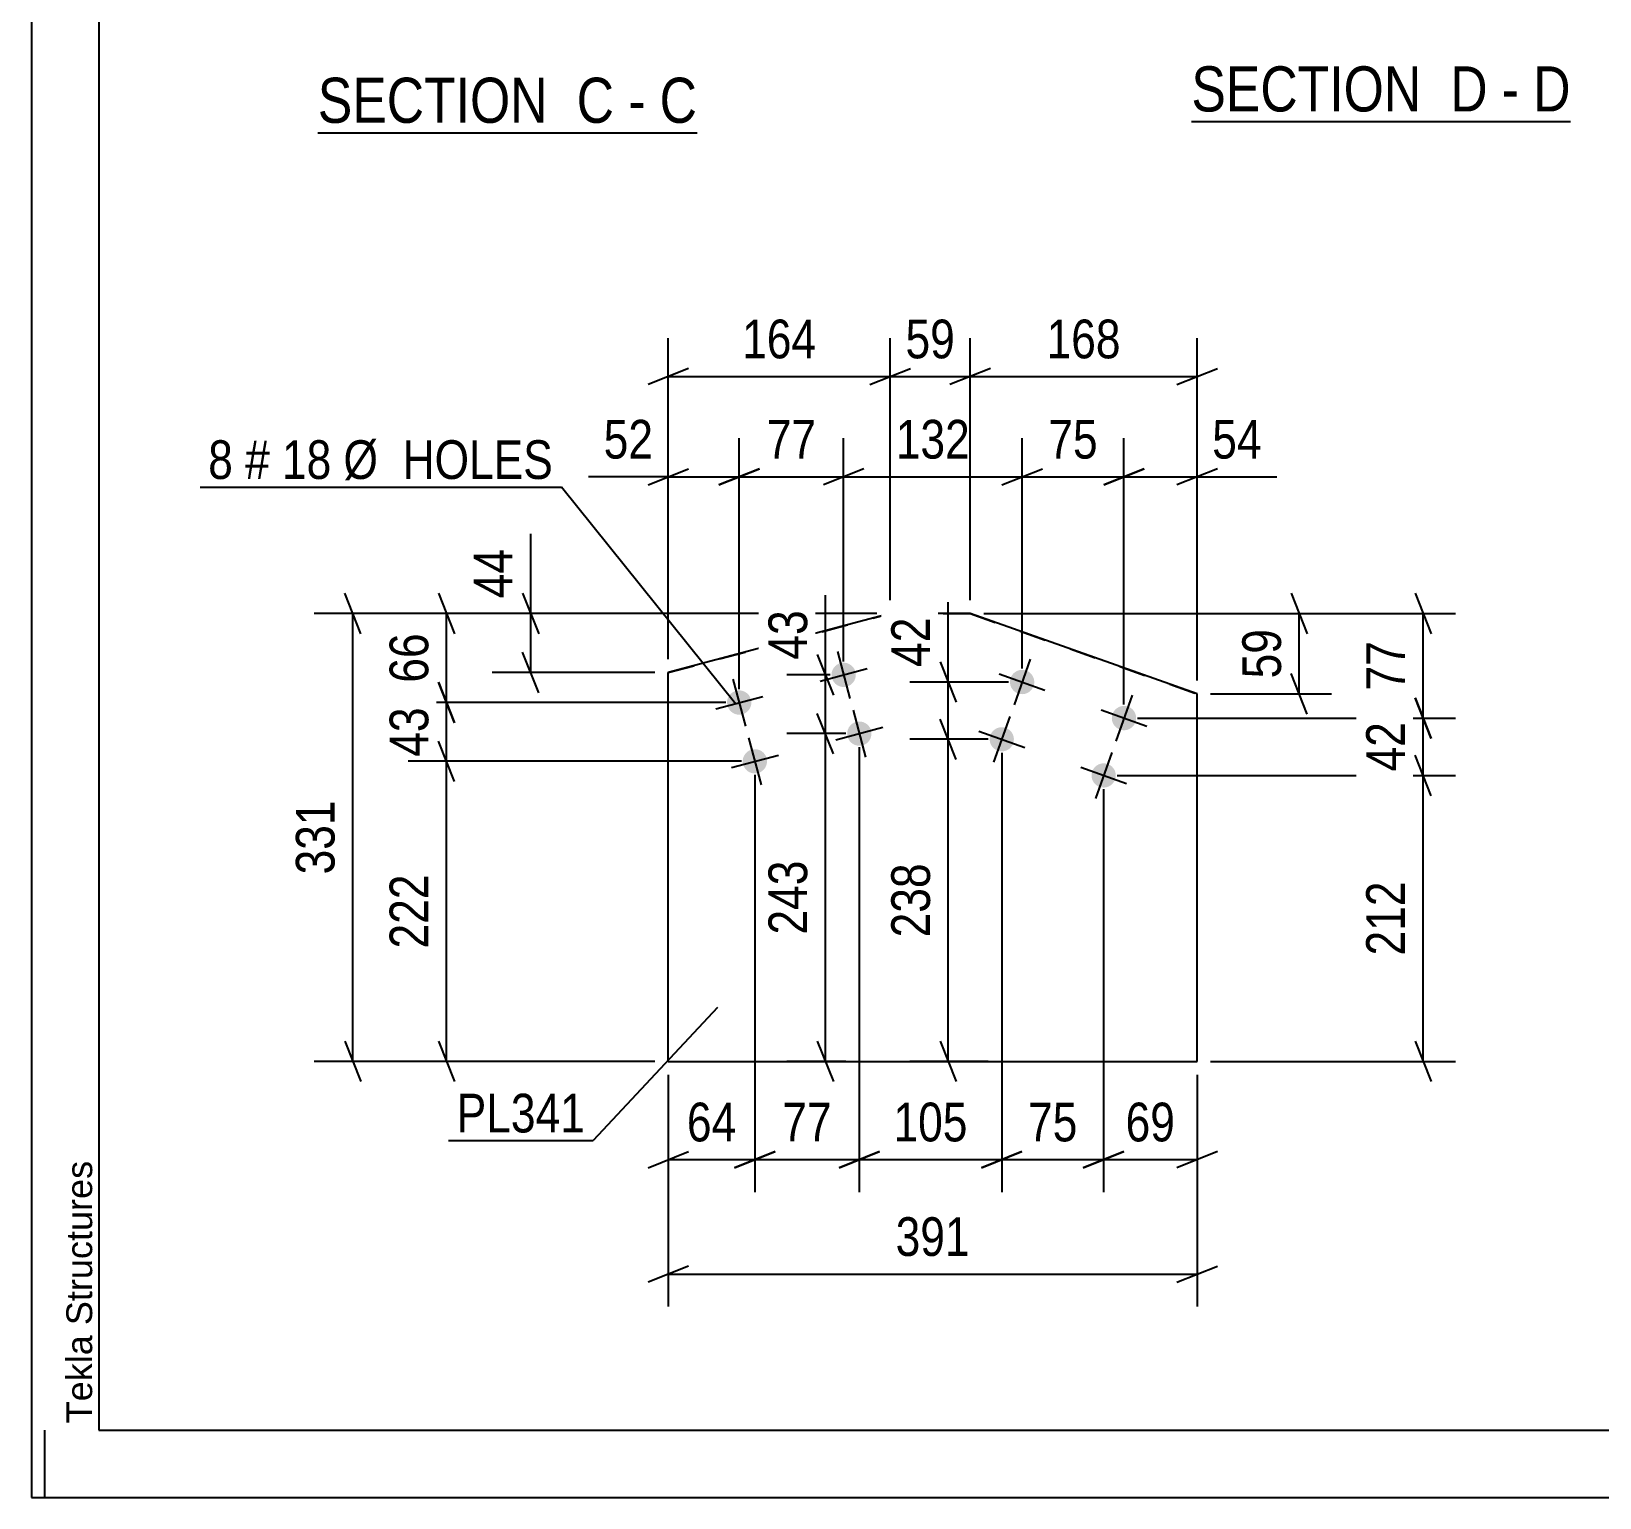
# Model space of a CAD drawing. Header units: millimetres. Extents: x 0 to 841, y 0 to 594.
# Drawn here: x 0 to 116.1, y 0 to 108.5 of the extents above; entities that cross this region are included whole.
import ezdxf

# ---------------------------------------------------------------- set-up
doc = ezdxf.new("R2010")
doc.units = ezdxf.units.MM
doc.linetypes.add('DXK_LINE_DOT2', pattern=[3.9198, 1.9599, -1.9599])
doc.styles.add('Arial', font='ARIAL.TTF', dxfattribs={"height": 0.2})
doc.styles.add('Arial Narrow', font='ARIALN.TTF', dxfattribs={"height": 0.2})

# ---------------------------------------------------------------- blocks, each defined once
blk = doc.blocks.new('Unknown-122568611-18 - 2078')
at = {"color": 6, "linetype": 'Continuous'}
blk.add_line((85.86, 101.85), (113.93, 101.85), dxfattribs=at)
at = {"color": 0, "linetype": 'Continuous'}
for points in [[(103.97, 102.6), (103.97, 106.1), (85.86, 106.1), (85.86, 102.6)], [(107.78, 102.6), (107.78, 106.1), (105.02, 106.1), (105.02, 102.6)], [(110.11, 102.6), (110.11, 106.1), (108.83, 106.1), (108.83, 102.6)], [(113.93, 102.6), (113.93, 106.1), (111.16, 106.1), (111.16, 102.6)]]:
    blk.add_wipeout(points, dxfattribs=at)
at = {"color": 7, "linetype": 'Continuous', "style": 'Arial Narrow'}
for s, p in [('SECTION ', (85.86, 102.6)), ('D', (105.02, 102.6)), ('D', (111.16, 102.6)), ('-', (108.83, 102.6))]:
    blk.add_text(s, height=3.34, dxfattribs=at).set_placement(p)
blk = doc.blocks.new('Unknown-122568611-1133')
at = {"color": 5, "linetype": 'Continuous'}
for p, q in [((0, 594), (0, 0)), ((5, 589), (5, 5)), ((1, 0), (1, 5)), ((5, 5), (836, 5)), ((0, 0), (841, 0))]:
    blk.add_line(p, q, dxfattribs=at)
at = {"color": 174, "linetype": 'Continuous', "style": 'Arial'}
blk.add_text('Tekla Structures', height=1.9102, rotation=90, dxfattribs=at).set_placement((4.5, 5.5))
blk = doc.blocks.new('Unknown-122568611-13 - 15637')
at = {"color": 6, "linetype": 'Continuous'}
blk.add_line((21.2, 101.01), (49.27, 101.01), dxfattribs=at)
at = {"color": 0, "linetype": 'Continuous'}
for points in [[(39.31, 101.76), (39.31, 105.26), (21.2, 105.26), (21.2, 101.76)], [(43.13, 101.76), (43.13, 105.26), (40.36, 105.26), (40.36, 101.76)], [(45.45, 101.76), (45.45, 105.26), (44.18, 105.26), (44.18, 101.76)], [(49.27, 101.76), (49.27, 105.26), (46.5, 105.26), (46.5, 101.76)]]:
    blk.add_wipeout(points, dxfattribs=at)
at = {"color": 7, "linetype": 'Continuous', "style": 'Arial Narrow'}
for s, p in [('SECTION ', (21.2, 101.76)), ('C', (40.36, 101.76)), ('C', (46.5, 101.76)), ('-', (44.18, 101.76))]:
    blk.add_text(s, height=3.34, dxfattribs=at).set_placement(p)
blk = doc.blocks.new('Part-122568611-1410 - 1394')
at = {"color": 2, "linetype": 'Continuous'}
for p, q in [((63.57, 65.44), (47.14, 61.07)), ((69.49, 65.44), (63.57, 65.44)), ((63.57, 65.44), (63.57, 65.44)), ((86.28, 59.49), (69.49, 65.44)), ((69.49, 65.44), (69.49, 65.44)), ((47.14, 32.29), (47.14, 61.07)), ((86.28, 32.29), (86.28, 59.49)), ((47.14, 32.29), (86.28, 32.29))]:
    blk.add_line(p, q, dxfattribs=at)
at = {"color": 7, "linetype": 'DXK_LINE_DOT2'}
for p, q in [((47.14, 61.07), (63.57, 65.44)), ((63.57, 65.44), (69.49, 65.44)), ((69.49, 65.44), (86.28, 59.49)), ((47.14, 32.29), (86.28, 32.29))]:
    blk.add_line(p, q, dxfattribs=at)
blk = doc.blocks.new('Bolt-122568611-1415 - 1394')
at = {"linetype": 'Continuous'}
for points in [[(74.18, 60.07, -1), (72.48, 60.67, -1)], [(81.72, 57.4, -1), (80.02, 58, -1)], [(72.67, 55.83, -1), (70.98, 56.43, -1)], [(80.21, 53.15, -1), (78.52, 53.76, -1)]]:
    blk.add_hatch(color=1, dxfattribs=at).paths.add_polyline_path(points)
at = {"color": 1, "linetype": 'Continuous'}
for p, q in [((73.93, 62.07), (72.73, 58.67)), ((71.63, 60.97), (75.02, 59.77)), ((81.47, 59.39), (80.27, 56)), ((79.17, 58.3), (82.56, 57.09)), ((72.43, 57.82), (71.22, 54.43)), ((70.13, 56.73), (73.52, 55.53)), ((79.97, 55.15), (78.76, 51.76)), ((77.67, 54.06), (81.06, 52.85))]:
    blk.add_line(p, q, dxfattribs=at)
blk = doc.blocks.new('Bolt-122568611-1420 - 1394')
at = {"linetype": 'Continuous'}
for points in [[(60.99, 61.13, -1), (59.25, 60.67, -1)], [(53.26, 59.08, -1), (51.52, 58.62, -1)], [(62.15, 56.78, -1), (60.41, 56.32, -1)], [(54.42, 54.73, -1), (52.68, 54.27, -1)]]:
    blk.add_hatch(color=1, dxfattribs=at).paths.add_polyline_path(points)
at = {"color": 1, "linetype": 'Continuous'}
for p, q in [((59.66, 62.64), (60.58, 59.16)), ((51.93, 60.59), (52.85, 57.11)), ((58.38, 60.44), (61.86, 61.36)), ((50.65, 58.38), (54.13, 59.31)), ((60.82, 58.29), (61.74, 54.81)), ((59.54, 56.09), (63.02, 57.02)), ((53.08, 56.24), (54.01, 52.76)), ((51.81, 54.04), (55.29, 54.96))]:
    blk.add_line(p, q, dxfattribs=at)
blk = doc.blocks.new('StraightDimension-122568611-1422 - 1394')
at = {"color": 7, "linetype": 'Continuous'}
for p, q in [((47.14, 62.07), (47.14, 85.83)), ((63.57, 66.44), (63.57, 85.83)), ((48.64, 83.58), (45.64, 82.38)), ((62.07, 82.38), (65.07, 83.58)), ((47.14, 82.98), (63.57, 82.98))]:
    blk.add_line(p, q, dxfattribs=at)
at = {"color": 0}
blk.add_wipeout([(58.7, 83.73), (58.7, 87.93), (52.01, 87.93), (52.01, 83.73)], dxfattribs=at)
at = {"color": 3, "style": 'Arial Narrow'}
blk.add_text('164', height=2.863, dxfattribs=at).set_placement((52.61, 84.33))
blk = doc.blocks.new('StraightDimension-122568611-1498 - 1394')
at = {"color": 7, "linetype": 'Continuous'}
for p, q in [((60.12, 61.9), (60.12, 78.41)), ((73.33, 61.37), (73.33, 78.41)), ((61.62, 76.16), (58.62, 74.96)), ((60.12, 75.56), (73.33, 75.56)), ((71.83, 74.96), (74.83, 76.16))]:
    blk.add_line(p, q, dxfattribs=at)
at = {"color": 0}
blk.add_wipeout([(70.07, 76.31), (70.07, 80.51), (63.38, 80.51), (63.38, 76.31)], dxfattribs=at)
at = {"color": 3, "style": 'Arial Narrow'}
blk.add_text('132', height=2.863, dxfattribs=at).set_placement((63.98, 76.91))
blk = doc.blocks.new('StraightDimension-122568611-1434 - 1394')
at = {"color": 7, "linetype": 'Continuous'}
for p, q in [((63.57, 66.44), (63.57, 85.83)), ((69.49, 66.44), (69.49, 85.83)), ((62.07, 82.38), (65.07, 83.58)), ((70.99, 83.58), (67.99, 82.38)), ((63.57, 82.98), (69.49, 82.98))]:
    blk.add_line(p, q, dxfattribs=at)
at = {"color": 0}
blk.add_wipeout([(68.96, 83.73), (68.96, 87.93), (64.1, 87.93), (64.1, 83.73)], dxfattribs=at)
at = {"color": 3, "style": 'Arial Narrow'}
blk.add_text('59', height=2.863, dxfattribs=at).set_placement((64.7, 84.33))
blk = doc.blocks.new('StraightDimension-122568611-1543 - 1394')
at = {"color": 7, "linetype": 'Continuous'}
for p, q in [((102.41, 66.94), (103.61, 63.94)), ((70.49, 65.44), (105.41, 65.44)), ((103.01, 57.7), (103.01, 65.44)), ((103.61, 56.2), (102.41, 59.2)), ((81.87, 57.7), (105.41, 57.7))]:
    blk.add_line(p, q, dxfattribs=at)
at = {"color": 0}
blk.add_wipeout([(102.26, 64), (98.06, 64), (98.06, 59.14), (102.26, 59.14)], dxfattribs=at)
at = {"color": 3, "style": 'Arial Narrow'}
blk.add_text('77', height=2.863, rotation=90.0002, dxfattribs=at).set_placement((101.66, 59.74))
blk = doc.blocks.new('StraightDimension-122568611-1653 - 1394')
at = {"color": 7, "linetype": 'Continuous'}
for p, q in [((61.28, 55.55), (61.28, 22.62)), ((71.82, 55.13), (71.82, 22.62)), ((59.78, 24.42), (62.78, 25.62)), ((73.32, 25.62), (70.32, 24.42)), ((61.28, 25.02), (71.82, 25.02))]:
    blk.add_line(p, q, dxfattribs=at)
at = {"color": 0}
blk.add_wipeout([(69.89, 25.77), (69.89, 29.97), (63.21, 29.97), (63.21, 25.77)], dxfattribs=at)
at = {"color": 3, "style": 'Arial Narrow'}
blk.add_text('105', height=2.863, dxfattribs=at).set_placement((63.81, 26.37))
blk = doc.blocks.new('StraightDimension-122568611-1508 - 1394')
at = {"color": 7, "linetype": 'Continuous'}
for p, q in [((73.33, 61.37), (73.33, 78.41)), ((80.87, 58.7), (80.87, 78.41)), ((71.83, 74.96), (74.83, 76.16)), ((73.33, 75.56), (80.87, 75.56)), ((82.37, 76.16), (79.37, 74.96))]:
    blk.add_line(p, q, dxfattribs=at)
at = {"color": 0}
blk.add_wipeout([(79.53, 76.31), (79.53, 80.51), (74.67, 80.51), (74.67, 76.31)], dxfattribs=at)
at = {"color": 3, "style": 'Arial Narrow'}
blk.add_text('75', height=2.863, dxfattribs=at).set_placement((75.27, 76.91))
blk = doc.blocks.new('StraightDimension-122568611-1444 - 1394')
at = {"color": 7, "linetype": 'Continuous'}
for p, q in [((69.49, 66.44), (69.49, 85.83)), ((86.28, 60.49), (86.28, 85.83)), ((70.99, 83.58), (67.99, 82.38)), ((84.78, 82.38), (87.78, 83.58)), ((69.49, 82.98), (86.28, 82.98))]:
    blk.add_line(p, q, dxfattribs=at)
at = {"color": 0}
blk.add_wipeout([(81.23, 83.73), (81.23, 87.93), (74.54, 87.93), (74.54, 83.73)], dxfattribs=at)
at = {"color": 3, "style": 'Arial Narrow'}
blk.add_text('168', height=2.863, dxfattribs=at).set_placement((75.14, 84.33))
blk = doc.blocks.new('StraightDimension-122568611-1633 - 1394')
at = {"color": 7, "linetype": 'Continuous'}
for p, q in [((53.55, 53.5), (53.55, 22.62)), ((47.14, 31.29), (47.14, 22.62)), ((45.64, 24.42), (48.64, 25.62)), ((55.05, 25.62), (52.05, 24.42)), ((47.14, 25.02), (53.55, 25.02))]:
    blk.add_line(p, q, dxfattribs=at)
at = {"color": 0}
blk.add_wipeout([(52.77, 25.77), (52.77, 29.97), (47.92, 29.97), (47.92, 25.77)], dxfattribs=at)
at = {"color": 3, "style": 'Arial Narrow'}
blk.add_text('64', height=2.863, dxfattribs=at).set_placement((48.52, 26.37))
blk = doc.blocks.new('StraightDimension-122568611-1488 - 1394')
at = {"color": 7, "linetype": 'Continuous'}
for p, q in [((52.39, 59.85), (52.39, 78.41)), ((60.12, 61.9), (60.12, 78.41)), ((50.89, 74.96), (53.89, 76.16)), ((52.39, 75.56), (60.12, 75.56)), ((61.62, 76.16), (58.62, 74.96))]:
    blk.add_line(p, q, dxfattribs=at)
at = {"color": 0}
blk.add_wipeout([(58.68, 76.31), (58.68, 80.51), (53.83, 80.51), (53.83, 76.31)], dxfattribs=at)
at = {"color": 3, "style": 'Arial Narrow'}
blk.add_text('77', height=2.863, dxfattribs=at).set_placement((54.43, 76.91))
blk = doc.blocks.new('StraightDimension-122568611-1455 - 1394')
at = {"color": 7, "linetype": 'Continuous'}
for p, q in [((47.14, 31.29), (47.14, 14.14)), ((86.28, 31.29), (86.28, 14.14)), ((48.64, 17.14), (45.64, 15.94)), ((47.14, 16.54), (86.28, 16.54)), ((84.78, 15.94), (87.78, 17.14))]:
    blk.add_line(p, q, dxfattribs=at)
at = {"color": 0}
blk.add_wipeout([(70.05, 17.29), (70.05, 21.49), (63.37, 21.49), (63.37, 17.29)], dxfattribs=at)
at = {"color": 3, "style": 'Arial Narrow'}
blk.add_text('391', height=2.863, dxfattribs=at).set_placement((63.97, 17.89))
blk = doc.blocks.new('StraightDimension-122568611-1460 - 1394')
at = {"color": 7, "linetype": 'Continuous'}
for p, q in [((36.96, 65.44), (36.96, 71.35)), ((36.96, 65.44), (36.96, 71.35)), ((36.36, 66.94), (37.56, 63.94)), ((62.57, 65.44), (34.11, 65.44)), ((36.96, 61.07), (36.96, 65.44)), ((37.56, 59.57), (36.36, 62.57)), ((46.14, 61.07), (34.11, 61.07))]:
    blk.add_line(p, q, dxfattribs=at)
at = {"color": 0}
blk.add_wipeout([(36.21, 70.82), (32.01, 70.82), (32.01, 65.97), (36.21, 65.97)], dxfattribs=at)
at = {"color": 3, "style": 'Arial Narrow'}
blk.add_text('44', height=2.863, rotation=90.0002, dxfattribs=at).set_placement((35.61, 66.57))
blk = doc.blocks.new('StraightDimension-122568611-1469 - 1394')
at = {"color": 7, "linetype": 'Continuous'}
for p, q in [((93.24, 66.94), (94.44, 63.94)), ((70.49, 65.44), (96.24, 65.44)), ((93.84, 59.49), (93.84, 65.44)), ((94.44, 57.99), (93.24, 60.99)), ((87.28, 59.49), (96.24, 59.49))]:
    blk.add_line(p, q, dxfattribs=at)
at = {"color": 0}
blk.add_wipeout([(93.09, 64.89), (88.89, 64.89), (88.89, 60.04), (93.09, 60.04)], dxfattribs=at)
at = {"color": 3, "style": 'Arial Narrow'}
blk.add_text('59', height=2.863, rotation=90.0002, dxfattribs=at).set_placement((92.49, 60.64))
blk = doc.blocks.new('StraightDimension-122568611-1478 - 1394')
at = {"color": 7, "linetype": 'Continuous'}
for p, q in [((47.14, 62.07), (47.14, 78.41)), ((52.39, 59.85), (52.39, 78.41)), ((47.14, 75.56), (41.24, 75.56)), ((47.14, 75.56), (41.24, 75.56)), ((45.64, 74.96), (48.64, 76.16)), ((47.14, 75.56), (52.39, 75.56)), ((53.89, 76.16), (50.89, 74.96))]:
    blk.add_line(p, q, dxfattribs=at)
at = {"color": 0}
blk.add_wipeout([(46.62, 76.31), (46.62, 80.51), (41.76, 80.51), (41.76, 76.31)], dxfattribs=at)
at = {"color": 3, "style": 'Arial Narrow'}
blk.add_text('52', height=2.863, dxfattribs=at).set_placement((42.36, 76.91))
blk = doc.blocks.new('StraightDimension-122568611-1518 - 1394')
at = {"color": 7, "linetype": 'Continuous'}
for p, q in [((80.87, 58.7), (80.87, 78.41)), ((86.28, 60.49), (86.28, 78.41)), ((79.37, 74.96), (82.37, 76.16)), ((80.87, 75.56), (86.28, 75.56)), ((87.78, 76.16), (84.78, 74.96)), ((86.28, 75.56), (92.18, 75.56)), ((86.28, 75.56), (92.18, 75.56))]:
    blk.add_line(p, q, dxfattribs=at)
at = {"color": 0}
blk.add_wipeout([(91.66, 76.31), (91.66, 80.51), (86.8, 80.51), (86.8, 76.31)], dxfattribs=at)
at = {"color": 3, "style": 'Arial Narrow'}
blk.add_text('54', height=2.863, dxfattribs=at).set_placement((87.4, 76.91))
blk = doc.blocks.new('StraightDimension-122568611-1529 - 1394')
at = {"color": 7, "linetype": 'Continuous'}
for p, q in [((103.61, 51.95), (102.41, 54.95)), ((80.36, 53.45), (105.41, 53.45)), ((103.01, 32.29), (103.01, 53.45)), ((102.41, 33.79), (103.61, 30.79)), ((87.28, 32.29), (105.41, 32.29))]:
    blk.add_line(p, q, dxfattribs=at)
at = {"color": 0}
blk.add_wipeout([(102.26, 46.22), (98.06, 46.22), (98.06, 39.53), (102.26, 39.53)], dxfattribs=at)
at = {"color": 3, "style": 'Arial Narrow'}
blk.add_text('212', height=2.863, rotation=90.0002, dxfattribs=at).set_placement((101.66, 40.13))
blk = doc.blocks.new('StraightDimension-122568611-1594 - 1394')
at = {"color": 7, "linetype": 'Continuous'}
for p, q in [((68.46, 54.63), (67.26, 57.63)), ((70.82, 56.13), (65.01, 56.13)), ((67.86, 32.29), (67.86, 56.13)), ((67.26, 33.79), (68.46, 30.79)), ((70.82, 32.29), (65.01, 32.29))]:
    blk.add_line(p, q, dxfattribs=at)
at = {"color": 0}
blk.add_wipeout([(67.11, 47.55), (62.91, 47.55), (62.91, 40.87), (67.11, 40.87)], dxfattribs=at)
at = {"color": 3, "style": 'Arial Narrow'}
blk.add_text('238', height=2.863, rotation=90.0002, dxfattribs=at).set_placement((66.51, 41.47))
blk = doc.blocks.new('StraightDimension-122568611-1535 - 1394')
at = {"color": 7, "linetype": 'Continuous'}
for p, q in [((102.41, 59.2), (103.61, 56.2)), ((81.87, 57.7), (105.41, 57.7)), ((103.01, 53.45), (103.01, 57.7)), ((103.61, 51.95), (102.41, 54.95)), ((80.36, 53.45), (105.41, 53.45))]:
    blk.add_line(p, q, dxfattribs=at)
at = {"color": 0}
blk.add_wipeout([(102.26, 58), (98.06, 58), (98.06, 53.15), (102.26, 53.15)], dxfattribs=at)
at = {"color": 3, "style": 'Arial Narrow'}
blk.add_text('42', height=2.863, rotation=90.0002, dxfattribs=at).set_placement((101.66, 53.75))
blk = doc.blocks.new('StraightDimension-122568611-1552 - 1394')
at = {"color": 7, "linetype": 'Continuous'}
for p, q in [((30.13, 66.94), (31.33, 63.94)), ((62.57, 65.44), (27.88, 65.44)), ((30.73, 58.85), (30.73, 65.44)), ((31.33, 57.35), (30.13, 60.35)), ((51.39, 58.85), (27.88, 58.85))]:
    blk.add_line(p, q, dxfattribs=at)
at = {"color": 0}
blk.add_wipeout([(29.98, 64.57), (25.78, 64.57), (25.78, 59.72), (29.98, 59.72)], dxfattribs=at)
at = {"color": 3, "style": 'Arial Narrow'}
blk.add_text('66', height=2.863, rotation=90.0002, dxfattribs=at).set_placement((29.38, 60.32))
blk = doc.blocks.new('StraightDimension-122568611-1560 - 1394')
at = {"color": 7, "linetype": 'Continuous'}
for p, q in [((30.13, 60.35), (31.33, 57.35)), ((51.39, 58.85), (27.88, 58.85)), ((30.73, 54.5), (30.73, 58.85)), ((31.33, 53), (30.13, 56)), ((52.55, 54.5), (27.88, 54.5))]:
    blk.add_line(p, q, dxfattribs=at)
at = {"color": 0}
blk.add_wipeout([(29.98, 59.1), (25.78, 59.1), (25.78, 54.24), (29.98, 54.24)], dxfattribs=at)
at = {"color": 3, "style": 'Arial Narrow'}
blk.add_text('43', height=2.863, rotation=90.0002, dxfattribs=at).set_placement((29.38, 54.84))
blk = doc.blocks.new('StraightDimension-122568611-1568 - 1394')
at = {"color": 7, "linetype": 'Continuous'}
for p, q in [((31.33, 53), (30.13, 56)), ((52.55, 54.5), (27.88, 54.5)), ((30.73, 32.29), (30.73, 54.5)), ((30.13, 33.79), (31.33, 30.79)), ((46.14, 32.29), (27.88, 32.29))]:
    blk.add_line(p, q, dxfattribs=at)
at = {"color": 0}
blk.add_wipeout([(29.98, 46.74), (25.78, 46.74), (25.78, 40.05), (29.98, 40.05)], dxfattribs=at)
at = {"color": 3, "style": 'Arial Narrow'}
blk.add_text('222', height=2.863, rotation=90.0002, dxfattribs=at).set_placement((29.38, 40.65))
blk = doc.blocks.new('StraightDimension-122568611-1639 - 1394')
at = {"color": 7, "linetype": 'Continuous'}
for p, q in [((79.36, 52.45), (79.36, 22.62)), ((86.28, 31.29), (86.28, 22.62)), ((77.86, 24.42), (80.86, 25.62)), ((87.78, 25.62), (84.78, 24.42)), ((79.36, 25.02), (86.28, 25.02))]:
    blk.add_line(p, q, dxfattribs=at)
at = {"color": 0}
blk.add_wipeout([(85.25, 25.77), (85.25, 29.97), (80.39, 29.97), (80.39, 25.77)], dxfattribs=at)
at = {"color": 3, "style": 'Arial Narrow'}
blk.add_text('69', height=2.863, dxfattribs=at).set_placement((80.99, 26.37))
blk = doc.blocks.new('StraightDimension-122568611-1575 - 1394')
at = {"color": 7, "linetype": 'Continuous'}
for p, q in [((24.39, 63.94), (23.19, 66.94)), ((62.57, 65.44), (20.94, 65.44)), ((23.79, 32.29), (23.79, 65.44)), ((23.19, 33.79), (24.39, 30.79)), ((46.14, 32.29), (20.94, 32.29))]:
    blk.add_line(p, q, dxfattribs=at)
at = {"color": 0}
blk.add_wipeout([(23.04, 52.21), (18.84, 52.21), (18.84, 45.53), (23.04, 45.53)], dxfattribs=at)
at = {"color": 3, "style": 'Arial Narrow'}
blk.add_text('331', height=2.863, rotation=90.0002, dxfattribs=at).set_placement((22.44, 46.13))
blk = doc.blocks.new('StraightDimension-122568611-1584 - 1394')
at = {"color": 7, "linetype": 'Continuous'}
for p, q in [((67.86, 60.37), (67.86, 66.27)), ((67.86, 60.37), (67.86, 66.27)), ((67.26, 61.87), (68.46, 58.87)), ((72.33, 60.37), (65.01, 60.37)), ((67.86, 56.13), (67.86, 60.37)), ((68.46, 54.63), (67.26, 57.63)), ((70.82, 56.13), (65.01, 56.13))]:
    blk.add_line(p, q, dxfattribs=at)
at = {"color": 0}
blk.add_wipeout([(67.11, 65.75), (62.91, 65.75), (62.91, 60.89), (67.11, 60.89)], dxfattribs=at)
at = {"color": 3, "style": 'Arial Narrow'}
blk.add_text('42', height=2.863, rotation=90.0002, dxfattribs=at).set_placement((66.51, 61.49))
blk = doc.blocks.new('StraightDimension-122568611-1609 - 1394')
at = {"color": 7, "linetype": 'Continuous'}
for p, q in [((58.77, 60.9), (58.77, 66.81)), ((58.77, 60.9), (58.77, 66.81)), ((58.17, 62.4), (59.37, 59.4)), ((59.12, 60.9), (55.92, 60.9)), ((58.77, 56.55), (58.77, 60.9)), ((59.37, 55.05), (58.17, 58.05)), ((60.28, 56.55), (55.92, 56.55))]:
    blk.add_line(p, q, dxfattribs=at)
at = {"color": 0}
blk.add_wipeout([(58.02, 66.28), (53.82, 66.28), (53.82, 61.43), (58.02, 61.43)], dxfattribs=at)
at = {"color": 3, "style": 'Arial Narrow'}
blk.add_text('43', height=2.863, rotation=90.0002, dxfattribs=at).set_placement((57.42, 62.03))
blk = doc.blocks.new('StraightDimension-122568611-1619 - 1394')
at = {"color": 7, "linetype": 'Continuous'}
for p, q in [((59.37, 55.05), (58.17, 58.05)), ((60.28, 56.55), (55.92, 56.55)), ((58.77, 32.29), (58.77, 56.55)), ((58.17, 33.79), (59.37, 30.79)), ((60.28, 32.29), (55.92, 32.29))]:
    blk.add_line(p, q, dxfattribs=at)
at = {"color": 0}
blk.add_wipeout([(58.02, 47.77), (53.82, 47.77), (53.82, 41.08), (58.02, 41.08)], dxfattribs=at)
at = {"color": 3, "style": 'Arial Narrow'}
blk.add_text('243', height=2.863, rotation=90.0002, dxfattribs=at).set_placement((57.42, 41.68))
blk = doc.blocks.new('StraightDimension-122568611-1645 - 1394')
at = {"color": 7, "linetype": 'Continuous'}
for p, q in [((71.82, 55.13), (71.82, 22.62)), ((79.36, 52.45), (79.36, 22.62)), ((70.32, 24.42), (73.32, 25.62)), ((80.86, 25.62), (77.86, 24.42)), ((71.82, 25.02), (79.36, 25.02))]:
    blk.add_line(p, q, dxfattribs=at)
at = {"color": 0}
blk.add_wipeout([(78.02, 25.77), (78.02, 29.97), (73.17, 29.97), (73.17, 25.77)], dxfattribs=at)
at = {"color": 3, "style": 'Arial Narrow'}
blk.add_text('75', height=2.863, dxfattribs=at).set_placement((73.77, 26.37))
blk = doc.blocks.new('StraightDimension-122568611-1661 - 1394')
at = {"color": 7, "linetype": 'Continuous'}
for p, q in [((61.28, 55.55), (61.28, 22.62)), ((53.55, 53.5), (53.55, 22.62)), ((52.05, 24.42), (55.05, 25.62)), ((62.78, 25.62), (59.78, 24.42)), ((53.55, 25.02), (61.28, 25.02))]:
    blk.add_line(p, q, dxfattribs=at)
at = {"color": 0}
blk.add_wipeout([(59.84, 25.77), (59.84, 29.97), (54.98, 29.97), (54.98, 25.77)], dxfattribs=at)
at = {"color": 3, "style": 'Arial Narrow'}
blk.add_text('77', height=2.863, dxfattribs=at).set_placement((55.58, 26.37))
blk = doc.blocks.new('Mark-122568611-1406 - 1394')
at = {"color": 30, "linetype": 'Continuous'}
for p in [(50.78, 36.29), (30.88, 26.43)]:
    blk.add_line(p, (41.58, 26.43), dxfattribs=at)
at = {"color": 0}
blk.add_wipeout([(40.98, 27.03), (40.98, 30.03), (31.48, 30.03), (31.48, 27.03)], dxfattribs=at)
blk.add_wipeout([(40.98, 27.03), (40.98, 30.03), (31.48, 30.03), (31.48, 27.03)], dxfattribs=at)
at = {"color": 3, "style": 'Arial Narrow'}
blk.add_text('PL341', height=2.863, dxfattribs=at).set_placement((31.48, 27.03))
blk = doc.blocks.new('MarkSet-122568611-1697 - 1394')
at = {"color": 7, "linetype": 'Continuous'}
for p in [(12.49, 74.8), (52.15, 58.73)]:
    blk.add_line(p, (39.23, 74.8), dxfattribs=at)
at = {"color": 0}
for points in [[(14.92, 75.4), (14.92, 78.4), (13.09, 78.4), (13.09, 75.4)], [(17.65, 75.4), (17.65, 78.4), (15.82, 78.4), (15.82, 75.4)], [(22.2, 75.4), (22.2, 78.4), (18.55, 78.4), (18.55, 75.4)], [(38.63, 75.4), (38.63, 78.4), (23.1, 78.4), (23.1, 75.4)]]:
    blk.add_wipeout(points, dxfattribs=at)
for points in [[(14.92, 75.4), (14.92, 78.4), (13.09, 78.4), (13.09, 75.4)], [(17.65, 75.4), (17.65, 78.4), (15.82, 78.4), (15.82, 75.4)], [(22.2, 75.4), (22.2, 78.4), (18.55, 78.4), (18.55, 75.4)], [(38.63, 75.4), (38.63, 78.4), (23.1, 78.4), (23.1, 75.4)]]:
    blk.add_wipeout(points, dxfattribs=at)
at = {"color": 3, "style": 'Arial Narrow'}
for s, height, p in [('8', 2.86, (13.09, 75.4)), ('#', 2.86, (15.82, 75.4)), ('18', 2.863, (18.55, 75.4)), ('Ø  HOLES', 2.863, (23.1, 75.4))]:
    blk.add_text(s, height=height, dxfattribs=at).set_placement(p)

msp = doc.modelspace()

# ---------------------------------------------------------------- block references
for name in ['Unknown-122568611-18 - 2078', 'Part-122568611-1410 - 1394', 'Bolt-122568611-1420 - 1394', 'Bolt-122568611-1415 - 1394']:
    msp.add_blockref(name, (0, 0))

# ---------------------------------------------------------------- next in the draw order: block references
msp.add_blockref('Unknown-122568611-1133', (0, 0))

# ---------------------------------------------------------------- next in the draw order: block references
for name in ['Unknown-122568611-13 - 15637', 'StraightDimension-122568611-1422 - 1394', 'StraightDimension-122568611-1653 - 1394', 'StraightDimension-122568611-1633 - 1394']:
    msp.add_blockref(name, (0, 0))

# ---------------------------------------------------------------- next in the draw order: block references
for name in ['StraightDimension-122568611-1498 - 1394', 'StraightDimension-122568611-1455 - 1394']:
    msp.add_blockref(name, (0, 0))

# ---------------------------------------------------------------- next in the draw order: block references
for name in ['StraightDimension-122568611-1434 - 1394', 'StraightDimension-122568611-1529 - 1394']:
    msp.add_blockref(name, (0, 0))

# ---------------------------------------------------------------- next in the draw order: block references
for name in ['StraightDimension-122568611-1488 - 1394', 'StraightDimension-122568611-1543 - 1394']:
    msp.add_blockref(name, (0, 0))

# ---------------------------------------------------------------- next in the draw order: block references
for name in ['StraightDimension-122568611-1508 - 1394', 'StraightDimension-122568611-1460 - 1394']:
    msp.add_blockref(name, (0, 0))

# ---------------------------------------------------------------- next in the draw order: block references
for name in ['StraightDimension-122568611-1444 - 1394', 'StraightDimension-122568611-1478 - 1394']:
    msp.add_blockref(name, (0, 0))

# ---------------------------------------------------------------- next in the draw order: block references
msp.add_blockref('StraightDimension-122568611-1469 - 1394', (0, 0))

# ---------------------------------------------------------------- next in the draw order: block references
for name in ['StraightDimension-122568611-1518 - 1394', 'StraightDimension-122568611-1594 - 1394']:
    msp.add_blockref(name, (0, 0))

# ---------------------------------------------------------------- next in the draw order: block references
for name in ['StraightDimension-122568611-1552 - 1394', 'StraightDimension-122568611-1535 - 1394']:
    msp.add_blockref(name, (0, 0))

# ---------------------------------------------------------------- next in the draw order: block references
for name in ['StraightDimension-122568611-1560 - 1394', 'StraightDimension-122568611-1639 - 1394']:
    msp.add_blockref(name, (0, 0))

# ---------------------------------------------------------------- next in the draw order: block references
msp.add_blockref('StraightDimension-122568611-1568 - 1394', (0, 0))

# ---------------------------------------------------------------- next in the draw order: block references
msp.add_blockref('StraightDimension-122568611-1575 - 1394', (0, 0))

# ---------------------------------------------------------------- next in the draw order: block references
for name in ['MarkSet-122568611-1697 - 1394', 'StraightDimension-122568611-1609 - 1394', 'StraightDimension-122568611-1584 - 1394', 'Mark-122568611-1406 - 1394']:
    msp.add_blockref(name, (0, 0))

# ---------------------------------------------------------------- next in the draw order: block references
for name in ['StraightDimension-122568611-1619 - 1394', 'StraightDimension-122568611-1645 - 1394']:
    msp.add_blockref(name, (0, 0))

# ---------------------------------------------------------------- next in the draw order: block references
msp.add_blockref('StraightDimension-122568611-1661 - 1394', (0, 0))

doc.saveas('drawing.dxf')
